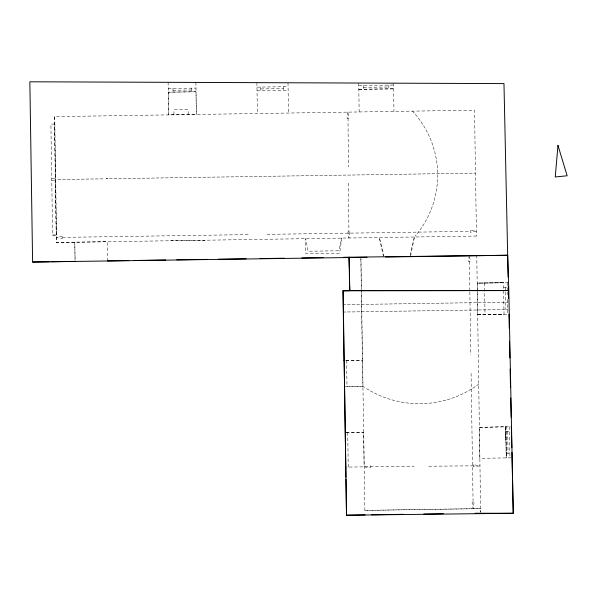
<?xml version="1.0" encoding="UTF-8"?>
<svg xmlns="http://www.w3.org/2000/svg" width="597" height="597" viewBox="0 0 597 597"><rect width="100%" height="100%" fill="white"/><g stroke="black" fill="none" stroke-linecap="round" stroke-linejoin="round"><path stroke-width="0.45" stroke-dasharray="2.98 2.24" d="M370.409 390.945L373.155 392.363M437.653 177.615L437.661 174.503M437.422 182.242L437.594 179.175M437.265 183.794L436.937 186.913M469.302 255.337L468.339 261.516L470.421 261.471L469.623 257.091M436.728 188.465L436.25 191.533M435.929 193.04L435.295 196.1M410.549 256.255L414.415 237.002L416.191 234.882M414.415 237.002L410.46 253.195L410.527 255.494M434.922 197.607L434.138 200.614M433.713 202.122L432.765 205.129M430.564 210.935L429.303 213.786M432.243 206.577L431.138 209.487M427.318 217.987L428.676 215.241M425.064 222.136L426.586 219.39M422.609 226.129L424.28 223.479M419.997 229.957L421.773 227.42M417.176 233.688L419.057 231.203M476.645 385.64L478.734 384.192M472.742 388.274L475.399 386.572M468.735 390.647L471.443 389.102M464.623 392.863L467.384 391.423M460.406 394.878L463.272 393.587M456.138 396.729L459.003 395.542M451.72 398.318L454.683 397.296M447.302 399.759L450.265 398.833M445.787 400.169L442.773 400.938M441.213 401.296L438.198 401.908M436.638 402.214L433.571 402.721M432.019 402.923L428.952 403.273M427.392 403.371L424.273 403.565M511.136 457.832L479.854 458.317L479.398 427.415L506.241 426.556L506.241 457.899L505.659 426.736L505.846 442.384M76.595 179.257L79.707 179.167M106.199 178.801L107.758 178.749L104.639 178.794M128.019 178.466L131.131 178.376M160.742 177.966L163.862 177.876M212.166 177.175L215.286 177.085M244.897 176.675L248.009 176.585M277.62 176.175L280.739 176.085M310.343 175.682L313.462 175.585M329.044 175.384L332.163 175.294M361.722 174.884L364.834 174.794M394.445 174.391L397.565 174.294M427.168 173.891L430.288 173.794M445.869 173.593L448.989 173.503M193.435 240.419L196.555 240.33M361.334 304.433L364.446 304.336M380.035 304.134L383.147 304.045M412.758 303.642L415.878 303.545M445.481 303.142L448.601 303.045M478.212 302.642L481.324 302.552M496.913 302.351L500.025 302.254M366.133 311.724L369.252 311.627M384.834 311.425L387.953 311.335M417.564 310.925L420.676 310.836M450.287 310.433L453.407 310.336M483.01 309.933L486.13 309.836M501.711 309.642L504.831 309.544M422.713 403.669L419.601 403.706M503.614 287.463L507.301 287.373M479.398 427.415L511.345 426.751M202.786 240.248L205.174 240.21M172.973 90.281L191.256 89.99M260.814 88.953L283.411 88.572M168.235 92.184L195.973 91.722L196.361 114.423L168.615 114.885L168.235 92.184L196.025 91.774M257.008 90.863L288.127 90.356M170.735 240.755L173.182 240.71M343.305 304.671L345.753 304.634M506.263 302.179L507.92 302.149M343.387 312.052L345.879 312.007M506.39 309.552L508.017 309.522M508.256 282.65L477.197 283.105L477.645 314.738L508.965 314.238M346.073 432.706L363.663 432.482L364.14 466.861L370.319 467.824L370.274 465.794L364.14 466.861L345.805 467.108M168.197 88.498L195.988 88.087M256.971 87.125L288.09 86.669M358.79 85.587L393.542 85.043M363.506 87.371L388.856 86.998M476.458 236.046L56.379 242.501L54.439 116.631L474.525 110.184L476.466 236.046M54.558 124.049L50.902 124.101L52.603 235.188L56.245 235.128M51.738 178.719L55.387 178.667M51.767 180.54L55.409 180.481M52.603 235.017L56.237 234.964M62.498 237.382L248.516 234.606M267.008 234.367L470.272 231.345M477.675 314.738L504.032 314.32L503.458 282.739M477.645 314.738L504.032 314.32M345.976 360.431L362.558 360.17L362.946 386.296L365.065 387.654M345.85 360.551L362.401 360.289L360.819 257.128M360.939 257.008L364.857 510.428L480.645 508.651L480.682 512.256M358.827 89.274L393.632 88.781M358.827 89.349L393.632 88.856M422.497 173.921L425.616 173.884M431.847 173.802L434.967 173.764M436.519 173.72L439.638 173.675M441.198 173.63L444.317 173.593M450.548 173.511L453.668 173.473M455.22 173.421L458.339 173.384M459.899 173.339L463.018 173.294M464.57 173.302L467.69 173.264M469.249 173.22L472.361 173.175M371.073 174.712L374.185 174.675M375.744 174.63L378.864 174.585M380.423 174.593L383.535 174.555M385.095 174.511L388.214 174.466M389.774 174.421L392.886 174.384M399.124 174.302L402.236 174.264M403.796 174.212L406.915 174.175M408.475 174.13L411.587 174.093M413.146 174.093L416.266 174.055M417.825 174.011L420.937 173.966M324.372 175.421L327.492 175.384M333.723 175.302L336.79 175.257M338.342 175.212L341.462 175.175M343.021 175.13L346.141 175.085M347.693 175.093L350.812 175.055M352.372 175.011L355.484 174.966M357.043 174.921L360.163 174.884M366.394 174.802L369.513 174.764M272.948 176.212L276.06 176.175M282.299 176.093L285.411 176.048M286.97 176.003L290.09 175.966M291.649 175.921L294.761 175.876M296.321 175.884L299.44 175.846M301 175.802L304.112 175.757M305.671 175.712L308.791 175.675M315.022 175.593L318.141 175.555M319.693 175.503L322.813 175.466M221.517 177.003L224.636 176.966M226.196 176.913L229.315 176.876M230.867 176.884L233.987 176.846M235.546 176.794L238.658 176.757M240.218 176.712L243.337 176.667M249.568 176.593L252.688 176.548M254.247 176.503L257.359 176.466M258.919 176.421L262.038 176.376M263.598 176.384L266.71 176.346M268.269 176.302L271.389 176.257M170.093 177.794L173.212 177.757M174.772 177.712L177.884 177.667M179.443 177.675L182.563 177.637M184.122 177.585L187.234 177.548M188.794 177.503L191.913 177.466M193.473 177.413L196.585 177.376M198.144 177.384L201.264 177.339M202.816 177.294L205.935 177.257M207.495 177.212L210.614 177.167M216.845 177.093L219.965 177.048M109.318 178.704L112.437 178.667M118.669 178.585L121.788 178.548M123.34 178.503L126.46 178.458M132.691 178.384L135.81 178.339M137.37 178.294L140.482 178.257M142.041 178.204L145.161 178.167M146.72 178.175L149.832 178.13M151.392 178.085L154.511 178.048M156.071 178.003L159.183 177.958M165.421 177.884L168.533 177.839M71.916 179.294L75.035 179.249M81.267 179.175L84.386 179.13M85.946 179.085L89.057 179.048M90.617 178.996L93.736 178.958M95.289 178.966L98.408 178.928M99.968 178.876L103.087 178.839M113.99 178.675L117.109 178.63M57.894 179.496L61.006 179.458M62.566 179.466L65.685 179.421M67.245 179.376L70.356 179.339M174.734 240.666L177.854 240.621M184.085 240.546L187.204 240.501M188.764 240.457L191.876 240.419M198.114 240.337L201.226 240.292M179.413 240.628L182.533 240.591M492.234 302.38L495.353 302.343M501.584 302.261L504.704 302.224M440.81 303.172L443.929 303.134M450.16 303.052L453.28 303.015M454.832 302.97L457.951 302.925M459.511 302.88L462.623 302.843M464.182 302.851L467.302 302.806M468.861 302.761L471.973 302.724M473.533 302.672L476.652 302.634M482.883 302.552L486.003 302.515M487.562 302.47L490.674 302.425M389.386 303.963L392.498 303.925M394.057 303.88L397.177 303.836M398.736 303.843L401.848 303.806M403.408 303.761L406.527 303.716M408.087 303.672L411.199 303.634M417.437 303.552L420.549 303.515M422.109 303.463L425.228 303.425M426.78 303.38L429.9 303.343M431.459 303.343L434.579 303.306M436.131 303.261L439.25 303.216M351.984 304.552L355.096 304.507M356.655 304.463L359.775 304.425M366.006 304.343L369.125 304.306M370.685 304.261L373.797 304.216M375.356 304.171L378.476 304.134M384.707 304.052L387.826 304.015M347.305 304.634L350.424 304.597M497.04 309.671L500.152 309.634M459.638 310.261L462.757 310.216M464.309 310.171L467.429 310.134M468.988 310.134L472.108 310.097M473.66 310.052L476.779 310.015M478.339 309.962L481.458 309.925M487.689 309.843L490.801 309.806M492.361 309.761L495.48 309.716M398.863 311.171L401.975 311.127M408.214 311.052L411.326 311.007M412.885 310.962L416.005 310.925M422.236 310.843L425.355 310.806M426.915 310.753L430.027 310.716M431.586 310.671L434.706 310.627M436.265 310.634L439.377 310.597M440.937 310.552L444.056 310.507M445.616 310.462L448.728 310.425M454.959 310.343L458.078 310.306M347.432 311.962L350.551 311.918M356.782 311.843L359.901 311.798M361.461 311.753L364.58 311.716M370.812 311.634L373.931 311.597M375.483 311.544L378.602 311.507M380.162 311.462L383.274 311.425M389.513 311.343L392.625 311.298M394.184 311.253L397.303 311.216M403.535 311.134L406.654 311.097M352.111 311.925L355.23 311.888M344.551 386.543L362.946 386.296L345.365 386.49M346.185 432.706L363.648 432.474M505.823 431.459L509.51 431.422M506.152 453.377L509.838 453.339M370.274 466.787L414.221 466.376M428.713 466.227L473.697 465.824M473.921 173.13L475.481 173.137M399.505 401.706L396.445 401.02M418.042 403.699L414.922 403.587M413.363 403.527L410.251 403.303M408.691 403.147L405.632 402.766M401.012 402.027L404.072 402.557M391.93 399.863L394.938 400.706M387.468 398.49L390.423 399.438M383.058 396.863L385.961 397.968M378.752 395.087L381.602 396.289M374.498 393.095L377.349 394.453M369.058 390.11L366.364 388.543M412.505 111.139L414.311 113.169M415.348 114.37L417.31 116.766M418.296 118.019L420.101 120.519M421.034 121.766L422.736 124.37M423.564 125.676L425.213 128.377M425.937 129.736L427.43 132.489M428.101 133.847L429.444 136.706M430.064 138.108L431.243 140.974M431.81 142.482L432.84 145.392M433.303 146.847L434.168 149.869M434.631 151.377L435.347 154.392M383.535 256.673L379.296 237.546L383.498 253.613L383.528 255.912M436.265 158.966L435.706 155.899M436.519 160.526L436.974 163.593M437.176 165.145L437.429 168.264M437.526 169.824L437.668 172.943M388.811 85.132L388.901 88.819M172.929 88.416L173.018 92.154M505.689 434.631L505.793 438.482M505.734 426.736L506.241 457.899M484.518 283.03L485.018 314.612M476.764 255.262L480.675 512.226M471.085 373.356L473.085 502.547M347.7 432.676L348.245 467.078M288 82.774L288.508 113.057M256.889 82.655L257.397 113.512M168.123 82.319L168.615 114.885M54.834 124.042L56.536 235.128M54.439 116.639L56.379 242.501L107.154 241.703L107.445 260.926M509.472 426.691L509.928 457.862M507.271 282.65L507.39 291.008M507.405 291.94L507.457 295.657M507.51 299.373L507.719 314.231M505.487 287.418L505.54 291.112M505.555 292.03L505.816 309.552M507.689 431.415L508.025 453.332M469.376 261.523L469.824 291.097M469.839 292.023L470.794 354.864M393.55 83.177L393.96 111.43M358.745 83.043L359.155 111.975M346.626 360.424L346.999 386.498M195.906 82.423L196.361 114.423M283.366 86.752L283.403 90.445M260.77 87.087L260.807 90.774M191.264 88.169L191.301 91.856M363.513 85.498L363.551 89.244M348.014 118.169L348.402 166.996M348.521 183.092L348.909 231.92M188.189 114.557L188.189 109.751L173.914 109.751L173.914 114.796M364.857 510.428A100.02 0.582 -0.9 0 1 480.645 508.651M470.279 230.308L470.272 232.33L476.406 231.211L470.279 230.308M473.697 464.787L473.69 466.869L479.824 465.802L473.697 464.787M341.797 238.128L339.611 253.471L305.739 253.471L305.739 238.673L308.134 251.247L338.783 250.792L341.797 238.128M474.078 502.555L473.167 508.674L472.048 502.599L474.078 502.555M347.932 112.035L346.976 118.161L349.006 118.169L347.932 112.035M349.924 231.927L348.961 238.054L347.894 231.92L349.924 231.927M62.506 236.39L56.372 237.509L62.551 238.419L62.506 236.39M503.532 282.739L477.197 283.105L503.532 282.739M75.073 260.464L74.789 242.225L75.073 260.464"/><path stroke-width="0.9" d="M343.111 290.679L508.801 290.575L513.248 513.278L346.506 515.211L343.111 290.679L508.801 290.575L507.666 255.262L349.2 257.217L349.752 290.567L349.663 285.844M508.137 277.075L503.972 83.595L29.85 81.789L32.611 262.046L49.245 261.784M51.096 261.755L75.088 261.374M107.445 260.926L128.713 260.583M134.265 260.493L165.705 259.993M207.152 259.397L176.779 259.822M218.286 259.225L246.143 258.792M260.068 258.583L284.202 258.21M301.843 257.934L323.193 257.606M343.618 257.292L349.185 257.203M365.133 514.913L346.506 515.211L345.984 479.13M371.655 514.815L403.326 514.316M423.833 514.01L443.407 513.718M475.093 513.241L513.248 513.278L512.532 480.003M32.611 262.046L367.013 257.27M385.64 257.008L507.666 255.262M508.338 286.366L508.614 298.448M511.345 426.751L511.83 447.765M511.935 452.332L512.472 477.227M508.965 314.238L509.263 328.186M509.539 341.2L509.89 357.939M510.129 369.103L510.517 387.699M510.733 397.93L511.151 417.452M349.2 257.217L349.372 266.829M349.081 257.337L349.633 290.687L342.991 290.799L344.014 360.581M344.133 360.461L345.954 477.279M557.971 145.399L555.247 176.973L567.15 175.772L557.971 145.399"/></g></svg>
